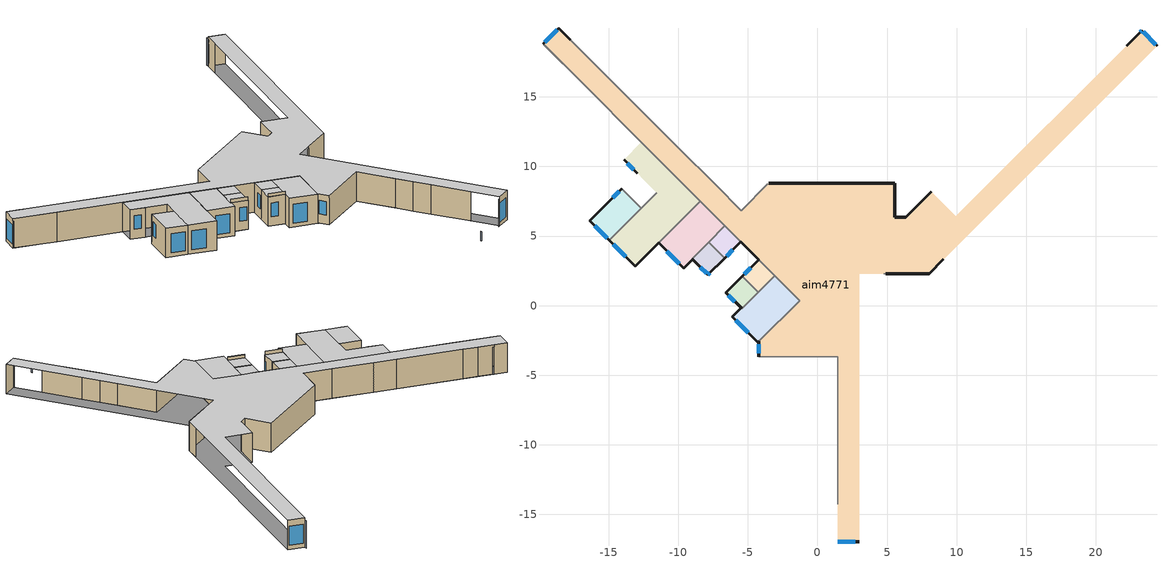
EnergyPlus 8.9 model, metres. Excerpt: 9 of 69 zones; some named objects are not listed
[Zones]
aim0600
 floor adiabatic (aim5237): -16.34,6.11 -14.05,8.41 -12.64,7 -14.94,4.71 z54
 wall outside (aim5190): -14.05,8.41 -16.34,6.11 -14.94,4.71 z54:56.7
 wall to aim1960 (aim5250): -12.64,7 -14.05,8.41 z54:56.7
 window (aim5302): -15.99,5.75 -15.08,4.85 z54.36:56.11
 window (aim5298): -14.23,8.22 -14.69,7.76 z54.86:56.11
 ceiling adiabatic (aim5237): -16.34,6.11 -14.94,4.71 -12.64,7 -14.05,8.41 z56.7
aim4494
 floor adiabatic (aim5237): -14.94,4.71 -11.53,8.12 -13.89,10.48 -12.64,11.73 -8.42,7.5 -13.08,2.84 z54
 wall outside (aim5190): -14.94,4.71 -13.08,2.84 -11.41,4.51 / -13.89,10.48 -12.93,9.52 z54:56.7
 wall to aim0600 (aim5250): -12.64,7 -14.94,4.71 z54:56.7
 wall to aim1960 (aim5250): -11.53,8.12 -12.64,7 z54:56.7
 window (aim5302): -14.66,4.42 -13.75,3.52 z54.36:56.11
 window (aim5298): -13.64,10.23 -13.18,9.77 z54.86:56.11
 ceiling adiabatic (aim5237): -14.94,4.71 -13.08,2.84 -8.42,7.5 -12.64,11.73 -13.89,10.48 -11.53,8.12 z56.7
aim4771
 floor adiabatic (aim5237): -19.71,18.8 -18.57,19.94 -5.47,6.83 -3.51,8.79 5.55,8.79 5.55,6.33 6.35,6.33 8.18,8.17 9.94,6.41 23.29,19.76 24.39,18.66 8.02,2.28 2.99,2.28 2.99,-16.97 1.46,-16.97 1.46,-3.66 -4.2,-3.66 -4.2,-2.57 -1.28,0.36 z54
 wall outside (aim5190): -18.57,19.94 -19.71,18.8 / 8.18,8.17 6.35,6.33 5.55,6.33 5.55,8.79 -3.51,8.79 / 24.39,18.66 23.29,19.76 / 4.92,2.28 8.02,2.28 9.06,3.32 / 1.46,-16.97 2.99,-16.97 / -4.2,-2.57 -4.2,-3.66 / -5.5,4.59 -4.21,3.3 z54:56.7; 22.21,18.68,54 22.21,18.68,56.7 23.29,19.76,56.7 23.29,19.76,56.52 23.18,19.65,56.52 23.18,19.65,54
 wall outside (aim5288): -17.75,19.11 -18.57,19.94 z54:56.7; 23.29,19.76 23.18,19.65 z54:56.52
 wall to aim0756 (aim5250): -3.55,8.75 -5.47,6.83 -7.31,8.67 z54:56.7
 wall to aim1164 (aim5190): 4.77,2.28 4.92,2.28 z54:56.52
 wall to aim1340 (aim5250): -15.73,17.1 -16.73,18.1 z54:56.7
 wall to aim1388 (aim5250): -17.75,19.11,56.52 -17.75,19.11,56.7 -16.73,18.1,56.7 -16.73,18.1,54 -17.64,19,54 -17.64,19,56.52
 wall to aim1460 (aim5250): -11.5,12.87 -15.73,17.1 z54:56.7
 wall to aim1667 (aim5250): -10,11.36 -11.5,12.87 z54:56.7
 wall to aim1731 (aim5250): -7.31,8.67 -10,11.36 z54:56.7
 wall to aim1864 (aim5250): -4.21,3.3 -3.07,2.16 z54:56.7
 wall to aim2391 (aim5250): 1.46,-10.62 1.46,-14.27 z54:56.7
 wall to aim2487 (aim5250): 1.46,-8.97 1.46,-10.62 z54:56.7
 wall to aim2807 (aim5250): 1.46,-3.66 1.46,-7.27 z54:56.7; -4.2,-3.66,56.52 -4.05,-3.66,56.52 -4.05,-3.66,54 1.46,-3.66,54 1.46,-3.66,56.7 -4.2,-3.66,56.7
 wall to aim2903 (aim5250): 1.46,-7.27 1.46,-8.97 z54:56.7
 wall to aim4329 (aim5250): -19.71,18.8,56.52 -19.6,18.69,56.52 -19.6,18.69,54 -16.87,15.96,54 -16.87,15.96,56.7 -19.71,18.8,56.7
 wall to aim4409 (aim5250): -16.87,15.96 -12.64,11.73 z54:56.7
 wall to aim4494 (aim5250): -12.64,11.73 -8.42,7.5 z54:56.7
 wall to aim4595 (aim5250): -8.42,7.5 -6.64,5.73 z54:56.7
 wall to aim4659 (aim5250): -6.64,5.73 -5.5,4.59 z54:56.7
 wall to aim4707 (aim5250): -3.07,2.16 -3,2.09 z54:56.52; -1.28,0.36 -4.2,-2.57 z54:56.7; -3.07,2.16,56.52 -3,2.09,56.52 -3,2.09,54 -1.28,0.36,54 -1.28,0.36,56.7 -3.07,2.16,56.7
 window (aim5302): -18.69,19.82 -19.59,18.91 / 23.29,19.76 23.18,19.65 / 24.3,18.75 23.39,19.66 / 1.46,-16.97 2.74,-16.97 z54.36:56.11
 window (aim5298): -4.2,-2.76 -4.2,-3.41 z54.86:56.11
 ceiling adiabatic (aim5237): -19.71,18.8 -1.28,0.36 -4.2,-2.57 -4.2,-3.66 1.46,-3.66 1.46,-16.97 2.99,-16.97 2.99,2.28 8.02,2.28 24.39,18.66 23.29,19.76 9.94,6.41 8.18,8.17 6.35,6.33 5.55,6.33 5.55,8.79 -3.51,8.79 -5.47,6.83 -18.57,19.94 z56.7
aim1816
 floor adiabatic (aim5237): -9.01,3.36 -7.81,4.56 -6.67,3.42 -7.87,2.22 z54
 wall outside (aim5190): -8.96,3.32 -7.87,2.22 -6.67,3.42 z54:56.7
 wall outside (aim5224): -7.87,2.25 -8.96,3.35 / -8.98,3.33 -7.88,2.24 z56.7:57
 wall to aim4595 (aim5190): -9.01,3.36 -8.96,3.32 z54:56.7
 wall to aim4595 (aim5250): -7.81,4.56 -9.01,3.36 z54:56.7
 wall to aim4659 (aim5250): -6.67,3.42 -7.81,4.56 z54:56.7
 window (aim5298): -7.87,2.22 -7.74,2.35 / -8.42,2.77 -7.96,2.31 z54.86:56.11
 ceiling adiabatic (aim5237): -9.01,3.36 -8.96,3.35 -7.87,2.25 -7.87,2.22 -6.67,3.42 -7.81,4.56 z56.7
aim1864
 floor adiabatic (aim5237): -5.39,2.11 -4.21,3.3 -3.07,2.16 -4.25,0.97 z54
 wall outside (aim5190): -4.21,3.3 -5.39,2.11 z54:56.7
 window (aim5298): -4.79,2.72 -5.25,2.26 z54.86:56.11
 ceiling adiabatic (aim5237): -5.39,2.11 -4.25,0.97 -3.07,2.16 -4.21,3.3 z56.7
aim1912
 floor adiabatic (aim5237): -6.58,0.93 -5.39,2.11 -4.25,0.97 -5.44,-0.21 z54
 wall outside (aim5190): -5.39,2.11 -6.58,0.93 z54:56.7; -6.58,0.93,54 -5.48,-0.16,54 -5.48,-0.16,57 -5.5,-0.15,57 -5.5,-0.15,56.7 -6.58,0.93,56.7
 wall outside (aim5224): -5.45,-0.16 -6.55,0.93 / -6.56,0.92 -5.5,-0.15 z56.7:57
 wall to aim1864 (aim5250): -4.25,0.97 -5.39,2.11 z54:56.7
 window (aim5298): -6.4,0.75 -5.94,0.29 z54.86:56.11
 ceiling adiabatic (aim5237): -6.58,0.93 -6.55,0.93 -5.45,-0.16 -5.44,-0.21 -4.25,0.97 -5.39,2.11 z56.7
aim4707
 floor adiabatic (aim5237): -6.12,-0.81 -5.48,-0.16 -5.44,-0.21 -3.07,2.16 -1.28,0.36 -4.29,-2.65 z54
 wall outside (aim5190): -5.48,-0.16 -6.12,-0.81 -4.29,-2.65 z54:56.7
 wall outside (aim5279): -4.29,-2.65 -4.2,-2.57 z54:56.7
 wall to aim1864 (aim5250): -3.07,2.16 -4.25,0.97 z54:56.7
 wall to aim1912 (aim5190): -5.33,-0.1 -5.44,-0.21 z54:56.52
 wall to aim1912 (aim5250): -5.44,-0.21,56.52 -5.44,-0.21,56.7 -4.25,0.97,56.7 -4.25,0.97,54 -5.33,-0.1,54 -5.33,-0.1,56.52
 window (aim5302): -5.88,-1.06 -4.97,-1.96 z54.36:56.11
 ceiling adiabatic (aim5237): -6.12,-0.81 -4.29,-2.65 -1.28,0.36 -3.07,2.16 -5.44,-0.21 -5.48,-0.16 z56.7
aim4595
 floor adiabatic (aim5237): -11.41,4.51 -8.42,7.5 -6.64,5.73 -9.01,3.36 -8.96,3.32 -9.59,2.69 z54
 wall outside (aim5190): -11.41,4.51 -9.59,2.69 -8.96,3.32 z54:56.7
 wall to aim4494 (aim5250): -8.42,7.5 -11.41,4.51 z54:56.7
 window (aim5302): -10.81,3.91 -9.91,3.01 z54.36:56.11
 ceiling adiabatic (aim5237): -11.41,4.51 -9.59,2.69 -8.96,3.32 -9.01,3.36 -6.64,5.73 -8.42,7.5 z56.7
aim4659
 floor adiabatic (aim5237): -7.81,4.56 -6.64,5.73 -5.5,4.59 -6.67,3.42 z54
 wall outside (aim5190): -6.67,3.42 -5.5,4.59 z54:56.7
 wall to aim4595 (aim5250): -6.64,5.73 -7.81,4.56 z54:56.7
 window (aim5298): -6.52,3.56 -6.06,4.02 z54.86:56.11
 ceiling adiabatic (aim5237): -7.81,4.56 -6.67,3.42 -5.5,4.59 -6.64,5.73 z56.7
shading: 1.31,-16.97 1.46,-16.97 / -4.29,-2.65 -4.2,-2.73 z54:56.52; -2.13,-16.79 -2.13,-16.89 z54:54.86; 23.29,19.76,54 23.5,19.97,54 23.5,19.97,56.52 23.29,19.76,56.52 23.29,19.76,56.11 23.4,19.87,56.11 23.4,19.87,54.36 23.29,19.76,54.36
[Building]
bldg-1: North Axis {deg}=0; Terrain=City; Loads Convergence Tolerance Value=0.04; Temperature Convergence Tolerance Value {deltaC}=0.4; Solar Distribution=FullExterior; Maximum Number of Warmup Days=25; Minimum Number of Warmup Days=6
[Site:Location]
Sri Lanka: Latitude {deg}=7.29312; Longitude {deg}=80.635; Elevation {m}=690
[SizingPeriod:DesignDay] Day of Month=15; Humidity Condition Type=WetBulb; Barometric Pressure {Pa}=101216.9; Wind Direction {deg}=0; Rain Indicator=No; Snow Indicator=No; Daylight Saving Time Indicator=No
Name | Month | Day Type | Maximum Dry-Bulb Temperature {C} | Daily Dry-Bulb Temperature Range {deltaC} | Wetbulb or DewPoint at Maximum Dry-Bulb {C} | Wind Speed {m/s} | Solar Model Indicator | Sky Clearness
Summer Design Day in HVLK_2 (O1-O1:31-12) Jul | 7 | SummerDesignDay | 31.1 | 4 | 26.4 | 0 | ASHRAEClearSky | 0.98
Summer Design Day in HVLK_2 (O1-O1:31-12) Aug | 8 | SummerDesignDay | 31.2 | 4.2 | 26 | 0 | ASHRAEClearSky | 0.98
Summer Design Day in HVLK_2 (O1-O1:31-12) Sep | 9 | SummerDesignDay | 31.2 | 4.8 | 25.9 | 0 | ASHRAEClearSky | 0.98
Winter Design Day in HVLK_2 (O1-O1:31-12) | 1 | WinterDesignDay | 20.9 | 0 | 20.9 | 9.6 |  | 0
[Site:GroundTemperature:BuildingSurface]
19.527, 19.502, 19.536, 19.598, 20.002, 21.64, 22.225, 22.375, 21.449, 20.121, 19.802, 19.633
[Construction]
aim5190: aim5195, aim5202, aim5209, aim5216
aim5224: aim5229
aim5237: aim5242
aim5250; aim5279: aim5255, aim5262, aim5255
aim5288: aim5216, aim5209, aim5202, aim5195
aim5298: Windows : Green_Window_v2 : 3-650x1250mm(6mm-Single)
aim5302: Windows : Green_Window_v2 : 3-1290x1750mm(6mm-Single)
[Material] Roughness=MediumRough; Thermal Absorptance=0.9; Solar Absorptance=0.7; Visible Absorptance=0.7
Name | Thickness (m) | Thermal Conductivity (material_thermal_conductivity) | Density (material_density) | Specific Heat (material_sh)
aim5195 | 0.005 | 0.8002 | 1700 | 850
aim5202 | 0.05 | 0.12 | 1050 | 1300
aim5209 | 0.235 | 2.1 | 2400 | 860
aim5216 | 0.013 | 0.72 | 1760 | 840
aim5229 | 0.05 | 0.122 | 700 | 840
aim5242 | 0.185 | 2.1 | 2400 | 860
aim5255 | 0.015 | 0.72 | 1760 | 840
aim5262 | 0.17 | 2.1 | 2400 | 860
[WindowMaterial:SimpleGlazingSystem] U-Factor (win_mat.u_value)=5.7; Solar Heat Gain Coefficient (win_mat.shgc)=0.83; Visible Transmittance=0.9
Windows : Green_Window_v2 : 3-650x1250mm(6mm-Single); Windows : Green_Window_v2 : 3-1290x1750mm(6mm-Single)
[Zone] Type=1; Multiplier=1; Ceiling Height (zone.CeilingHeight.text)=autocalculate; Volume=autocalculate; Floor Area=autocalculate; Zone Inside Convection Algorithm=TARP
aim0600; aim1816; aim1864; aim1912; aim4494; aim4595; aim4659; aim4707; aim4771
[People] Number of People Calculation Method=People; Fraction Radiant=0.3; Sensible Heat Fraction=autocalculate; Activity Level Schedule=Activity_Sch; Mean Radiant Temperature Calculation Type=ZoneAveraged; Thermal Comfort Model 1 Type=AdaptiveASH55; Thermal Comfort Model 2 Type=AdaptiveCEN15251
Name | Zone or ZoneList | Number of People Schedule | Number of People
aim0600people | aim0600 | BIM - Living Roomoccupancy_sch | 0.433052
aim1816people | aim1816 | BIM - Bed Roomoccupancy_sch | 0.164032
aim1864people | aim1864 | BIM - Other Roomoccupancy_sch | 0.167036
aim1912people | aim1912 | BIM - Bed Roomoccupancy_sch | 0.161197
aim4494people | aim4494 | BIM - Living Roomoccupancy_sch | 1.70782
aim4595people | aim4595 | BIM - Living Roomoccupancy_sch | 0.768488
aim4659people | aim4659 | BIM - Other Roomoccupancy_sch | 0.164202
aim4707people | aim4707 | BIM - Living Roomoccupancy_sch | 0.781215
aim4771people | aim4771 | BIM - Bed Roomoccupancy_sch | 15.5055
[Lights] Design Level Calculation Method=Watts/Area; Return Air Fraction=0; Fraction Radiant=0.32; Fraction Visible=0.23; Fraction Replaceable=0.45
Name | Zone or ZoneList | Schedule | Watts per Zone Floor Area (W/m2)
aim0600light | aim0600 | BIM - Living Roomlighting_sch | 14
aim1816light | aim1816 | BIM - Bed Roomlighting_sch | 17
aim1864light | aim1864 | BIM - Other Roomlighting_sch | 14
aim1912light | aim1912 | BIM - Bed Roomlighting_sch | 17
aim4494light | aim4494 | BIM - Living Roomlighting_sch | 14
aim4595light | aim4595 | BIM - Living Roomlighting_sch | 14
aim4659light | aim4659 | BIM - Other Roomlighting_sch | 14
aim4707light | aim4707 | BIM - Living Roomlighting_sch | 14
aim4771light | aim4771 | BIM - Bed Roomlighting_sch | 17
[ElectricEquipment] Design Level Calculation Method=Watts/Area; Watts per Zone Floor Area (W/m2)=12; Fraction Radiant=0.3; Fraction Visible=0.2; Fraction Lost=0
Name | Zone or ZoneList | Schedule
aim0600equipment | aim0600 | BIM - Living Roomequipment_sch
aim1816equipment | aim1816 | BIM - Bed Roomequipment_sch
aim1864equipment | aim1864 | BIM - Other Roomequipment_sch
aim1912equipment | aim1912 | BIM - Bed Roomequipment_sch
aim4494equipment | aim4494 | BIM - Living Roomequipment_sch
aim4595equipment | aim4595 | BIM - Living Roomequipment_sch
aim4659equipment | aim4659 | BIM - Other Roomequipment_sch
aim4707equipment | aim4707 | BIM - Living Roomequipment_sch
aim4771equipment | aim4771 | BIM - Bed Roomequipment_sch
[ZoneVentilation:DesignFlowRate] SCHEDULE=24X7_on; Design Volume Flow Rate calculation method=AirChanges/Hour; Air Changes Per Hour=2; Ventilation Type=Natural; Fan Pressure Rise=67; Fan Total Efficiency=.7; Constant Term Coefficient=1; Temperature Term Coefficient=0; Velocity Term Coefficient=0; Velocity Squared Term Coefficient=0; Minimum Indoor Temperature=21; Maximum Indoor Temperature=24; Maximum WindSpeed=40
Name | Zone
aim0600vent | aim0600
aim1816vent | aim1816
aim1912vent | aim1912
aim4494vent | aim4494
aim4595vent | aim4595
aim4707vent | aim4707
[ZoneInfiltration:DesignFlowRate] Schedule=24X7_on; Design Flow Rate Calculation Method=AirChanges/Hour; Air Changes per Hour=0.5; Constant Term Coefficient=0.606; Temperature Term Coefficient=0.03636; Velocity Term Coefficient=0.117717; Velocity Squared Term Coefficient=0
Name | Zone
aim0600infil | aim0600
aim1816infil | aim1816
aim1864infil | aim1864
aim1912infil | aim1912
aim4494infil | aim4494
aim4595infil | aim4595
aim4659infil | aim4659
aim4707infil | aim4707
aim4771infil | aim4771
[HVACTemplate:System:Unitary] System Availability Schedule=24X7_on; Supply Fan Max Flow Rate=autosize; Supply Fan Operating Mode Schedule=24X7_on; Supply Fan Total Efficiency=.7; Supply Fan Delta Pressure=600; Supply Fan Motor Efficiency=.9; Supply Fan Motor in Air Stream Fraction=1; Cooling Coil Type=SingleSpeedDX; Cooling Design Supply Air Temperature=14; Cooling Coil Gross Rated Total Capacity=autosize; Cooling Coil Gross Rated Sensible Heat Ratio=autosize; Cooling Coil Gross Rated COP=3; Heating Coil Type=Electric; Heating Design Supply Air Temperature=50; Heating Coil Capacity=autosize; Gas Heating Coil Efficiency=.8; Gas Heating Coil Parasitic Electric Load=0; Maximum Outdoor air Flow Rate=autosize; Minimum Outdoor air Flow Rate=autosize; Economizer Type=NoEconomizer; Economizer Lockout=NoLockout; Supply Fan Placement=BlowThrough; Night Cycle Control=CycleOnAny; Heat Recovery Type=None; Dehumidification Control Type=None; Dehumidification Setpoint=60; Humidifier Rated Capacity=0.000001; Humidifier Rated Electric Power=2690; Humidifier Setpoint=30; Return Fan=No; Return Fan Total Efficiency=0.7; Return Fan Delta Pressure=300; Return Fan Motor Efficiency=0.9; Return Fan Motor in Air Stream Fraction=1
Name | Air Handling System | Control Zone Name or Thermostat Location | Cooling Coil Availability Schedule | Heating Coil Availability Schedule
 | aim0600AHU | aim0600 | BIM - Living Roomoccupancy_sch | BIM - Living Roomoccupancy_sch
 | aim1816AHU | aim1816 | BIM - Bed Roomoccupancy_sch | BIM - Bed Roomoccupancy_sch
 | aim1912AHU | aim1912 | BIM - Bed Roomoccupancy_sch | BIM - Bed Roomoccupancy_sch
 | aim4494AHU | aim4494 | BIM - Living Roomoccupancy_sch | BIM - Living Roomoccupancy_sch
 | aim4595AHU | aim4595 | BIM - Living Roomoccupancy_sch | BIM - Living Roomoccupancy_sch
 | aim4707AHU | aim4707 | BIM - Living Roomoccupancy_sch | BIM - Living Roomoccupancy_sch
[HVACTemplate:Zone:Unitary] Supply Air Maximum Flow Rate=autosize; Outdoor Air Method=flow/person; Outdoor Air Flow Rate per Person=0.00944; Outdoor Air Flow Rate per Zone Floor Area=0; Outdoor Air Flow Rate per Zone=0; Baseboard Heating Type=None; Baseboard Heating Capacity=Autosize; Zone Cooling Design Supply Air=SystemSupplyAirTemperature; Zone Heating Design Supply Air . . . Input Method=SystemSupplyAirTemperature
Name | Template Unitary System | Template Thermostat
aim0600 | aim0600AHU | BIM - Living RoomDualSP
aim1816 | aim1816AHU | BIM - Bed RoomDualSP
aim1912 | aim1912AHU | BIM - Bed RoomDualSP
aim4494 | aim4494AHU | BIM - Living RoomDualSP
aim4595 | aim4595AHU | BIM - Living RoomDualSP
aim4707 | aim4707AHU | BIM - Living RoomDualSP
[Schedule:Compact]
Activity_Sch: Through: 12/31, For: AllDays, Until: 24:00, 100
BIM - Bed Roomoccupancy_sch: Through: 31 Dec, For: AllDays, Until: 07:00, 1, Until: 13:00, 0, Until: 24:00, 1
BIM - Living Roomoccupancy_sch; BIM - Other Roomoccupancy_sch: Through: 31 Dec, For: AllDays, Until: 13:00, 0, Until: 22:00, 1, Until: 24:00, 0
BIM - Bed Roomlighting_sch; BIM - Bed Roomequipment_sch: Through: 31 Dec, For: AllDays, Until: 05:00, 0, Until: 07:00, 1, Until: 18:00, 0, Until: 24:00, 1
BIM - Living Roomlighting_sch; BIM - Other Roomlighting_sch: Through: 31 Dec, For: AllDays, Until: 18:00, 0, Until: 24:00, 1
BIM - Living Roomequipment_sch; BIM - Other Roomequipment_sch: Through: 31 Dec, For: AllDays, Until: 05:00, 0.2, Until: 07:00, 0.4, Until: 20:00, 0.3, Until: 24:00, 1
24X7_on: Through: 31 Dec, For: AllDays, Until: 24:00, 1
